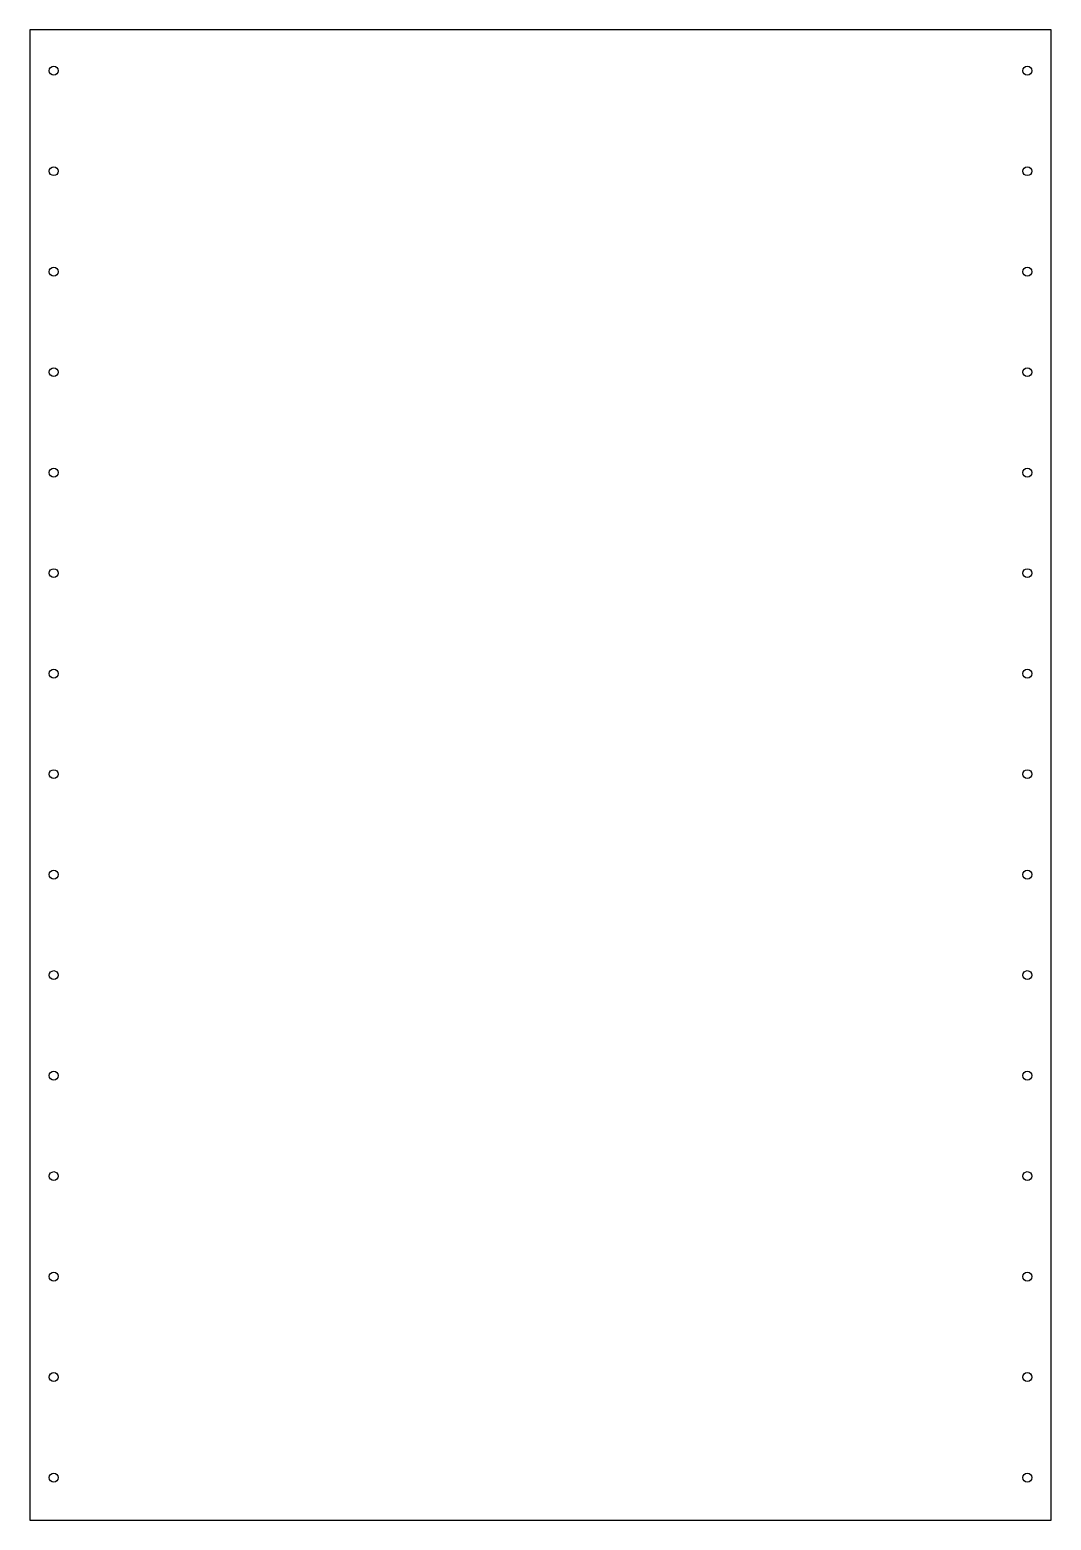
# Model space of a CAD drawing. Extents: x 0 to 24, y 0 to 35.
import ezdxf

# ---------------------------------------------------------------- set-up
doc = ezdxf.new("R2010")
doc.units = 0
doc.layers.get('0').update_dxf_attribs({"linetype": 'CONTINUOUS'})

msp = doc.modelspace()

# ---------------------------------------------------------------- linework, layer by layer
at = {"color": 7, "linetype": 'CONTINUOUS'}
for p, q in [((23.981, 35), (-0.019, 35)), ((-0.019, 35), (-0.019, 0)), ((23.981, 0), (23.981, 35)), ((-0.019, 0), (23.981, 0))]:
    msp.add_line(p, q, dxfattribs=at)
for centre in [(0.544, 34.04), (23.419, 34.04), (0.544, 31.68), (23.419, 31.68), (0.544, 29.32), (23.419, 29.32), (0.544, 26.96), (23.419, 26.96), (0.544, 24.6), (23.419, 24.6), (0.544, 22.24), (23.419, 22.24), (0.544, 19.88), (23.419, 19.88), (0.544, 17.52), (23.419, 17.52), (0.544, 15.16), (23.419, 15.16), (0.544, 12.8), (23.419, 12.8), (0.544, 10.44), (23.419, 10.44), (0.544, 8.08), (23.419, 8.08), (0.544, 5.72), (23.419, 5.72), (0.544, 3.36), (23.419, 3.36), (0.544, 1), (23.419, 1)]:
    msp.add_circle(centre, 0.105, dxfattribs=at)

doc.saveas('drawing.dxf')
